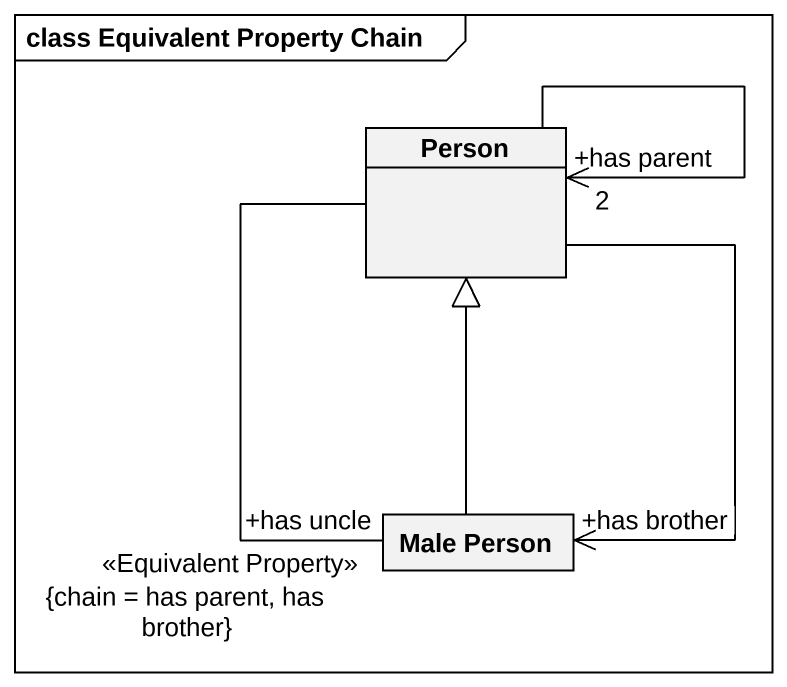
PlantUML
@startuml
mainframe class Equivalent Property Chain
hide circle
hide empty members
class "Person" as Person_
class "Male Person" as Male_Person
Person_ --> "+has parent\n2" Person_
Person_ -- "+has uncle\n<<Equivalent Property>>\n{chain = has parent, has brother}" Male_Person
Person_ --> "+has brother" Male_Person
Male_Person -up-|> Person_
@enduml
